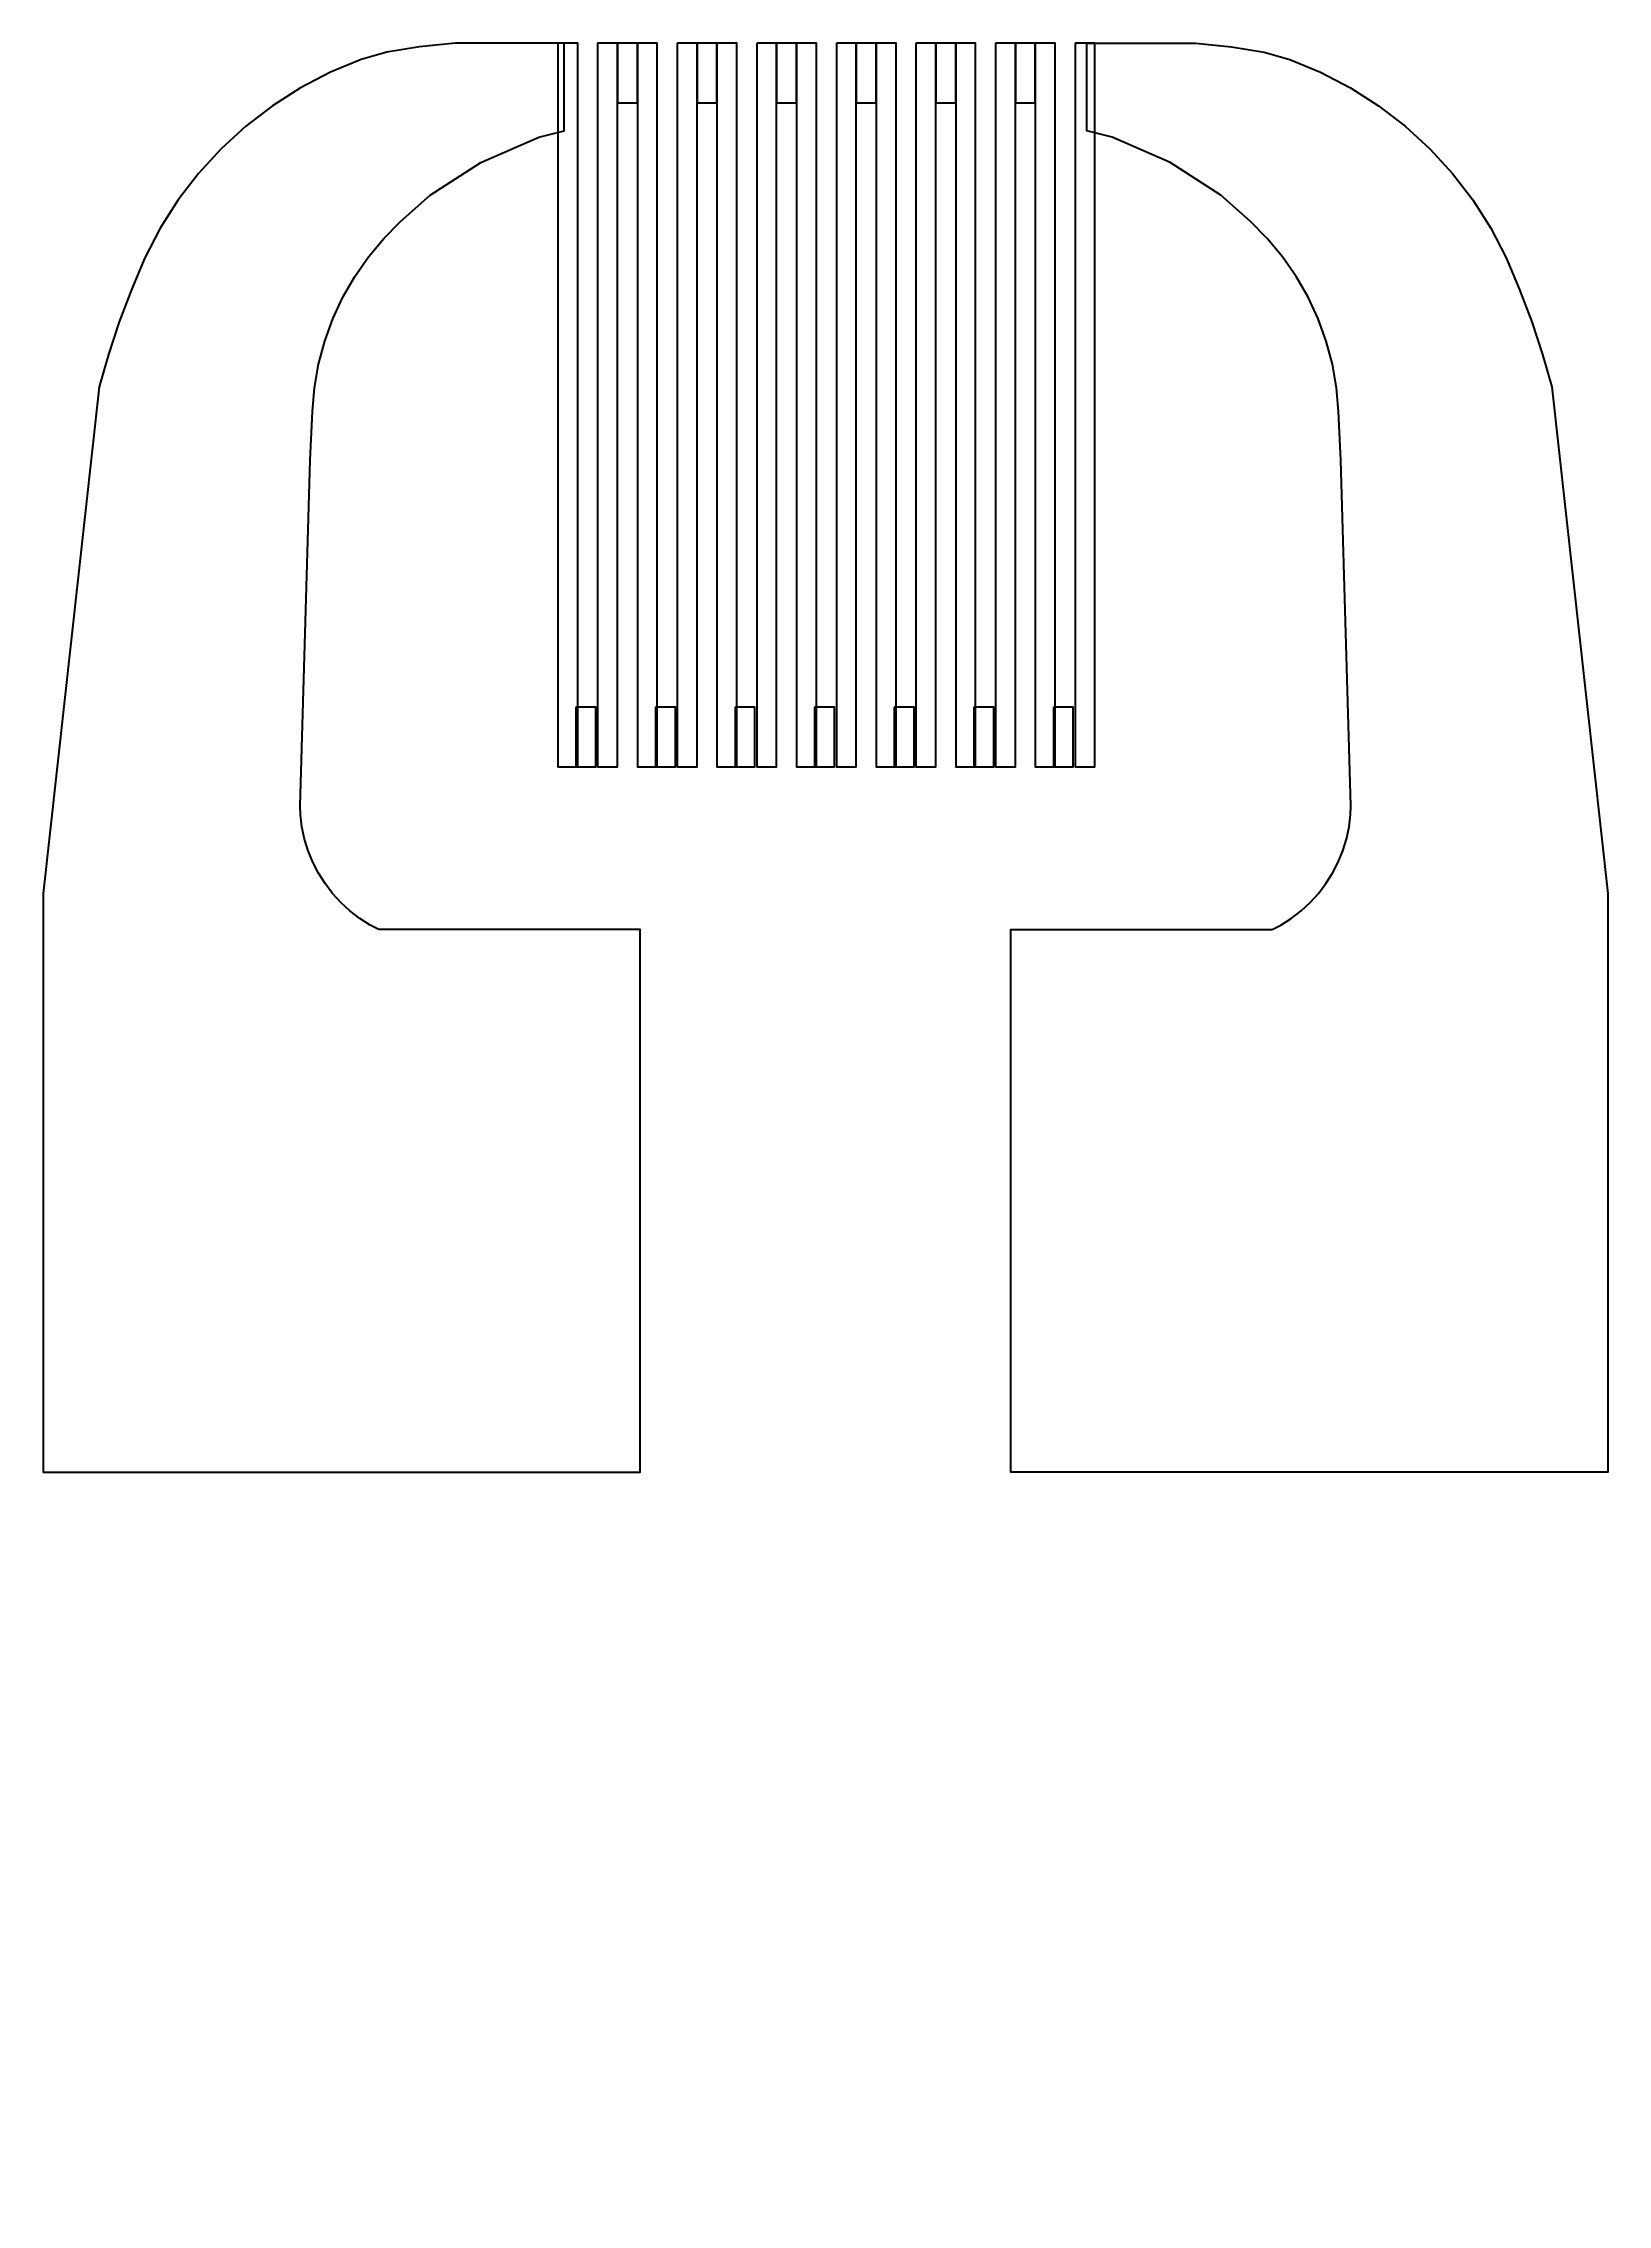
# Model space of a CAD drawing. Extents: x -62500 to 62500, y -62500 to 62500.
# Drawn here: x 7675 to 16325, y 0 to 11950 of the extents above; entities that cross this region are included whole.
import ezdxf

# ---------------------------------------------------------------- set-up
doc = ezdxf.new("R2010")
doc.units = 0
doc.layers.add('1', color=60, linetype='CONTINUOUS')

# ---------------------------------------------------------------- blocks, each defined once
blk = doc.blocks.new('pad')
at = {"layer": '1'}
blk.add_lwpolyline([(3180, 700), (2580, 700), (2380, 680), (2200, 650), (2058.31, 610.225), (1887.34, 539.405), (1723.19, 453.953), (1567.11, 354.52), (1420.29, 241.862), (1283.85, 116.836), (1158.82, -19.606), (1046.16, -166.425), (946.73, -322.504), (861.278, -486.655), (790.458, -657.63), (720, -840), (660, -1020), (610, -1200), (300, -4000), (300, -7200), (3600, -7200), (3600, -4200), (2154.71, -4200), (2107.19, -4175.06), (2049.85, -4138.25), (1995.94, -4096.59), (1945.86, -4050.39), (1900, -4000), (1858.7, -3945.8), (1822.29, -3888.22), (1791.04, -3827.67), (1765.17, -3764.63), (1744.91, -3699.58), (1730.38, -3633.01), (1721.72, -3565.43), (1719.75, -3516.55), (1775, -1605), (1788.06, -1336.49), (1799.35, -1204.96), (1822.06, -1074.91), (1856.02, -947.334), (1900.96, -823.205), (1956.56, -703.466), (2022.38, -589.027), (2097.92, -480.761), (2182.61, -379.491), (2275.8, -285.987), (2440, -140), (2720, 40), (3040, 180), (3180, 216.522), (3180, 700)], close=True, dxfattribs=at)
blk = doc.blocks.new('Connector7')
at = {"layer": '1'}
blk.add_lwpolyline([(-170, 330), (-170, 0), (-60, 0), (-60, 330), (-170, 330)], close=True, dxfattribs=at)
blk = doc.blocks.new('Sensing wire7')
at = {"layer": '1'}
blk.add_lwpolyline([(-10, 1968.5), (-10, -2031.5), (100, -2031.5), (100, 1968.5), (-10, 1968.5)], close=True, dxfattribs=at)
blk = doc.blocks.new('Sensing area7')
at = {"row_count": 2, "row_spacing": 0}
for name, p, column_count, column_spacing in [('Sensing wire7', (5, -68.5), 14, 220), ('Connector7', (495, 1570), 6, 440), ('Connector7', (265, -2100), 7, 440)]:
    blk.add_blockref(name, p, dxfattribs=dict(at, column_count=column_count, column_spacing=column_spacing))
blk = doc.blocks.new('110um')
for name, p in [('pad', (-1950, 2700)), ('Sensing area7', (1200, 1500))]:
    blk.add_blockref(name, p)
at = {"yscale": -1, "rotation": -180}
blk.add_blockref('pad', (7300, 2700), dxfattribs=at)

msp = doc.modelspace()

# ---------------------------------------------------------------- block references
msp.add_blockref('110um', (9325, 8550))

doc.saveas('drawing.dxf')
